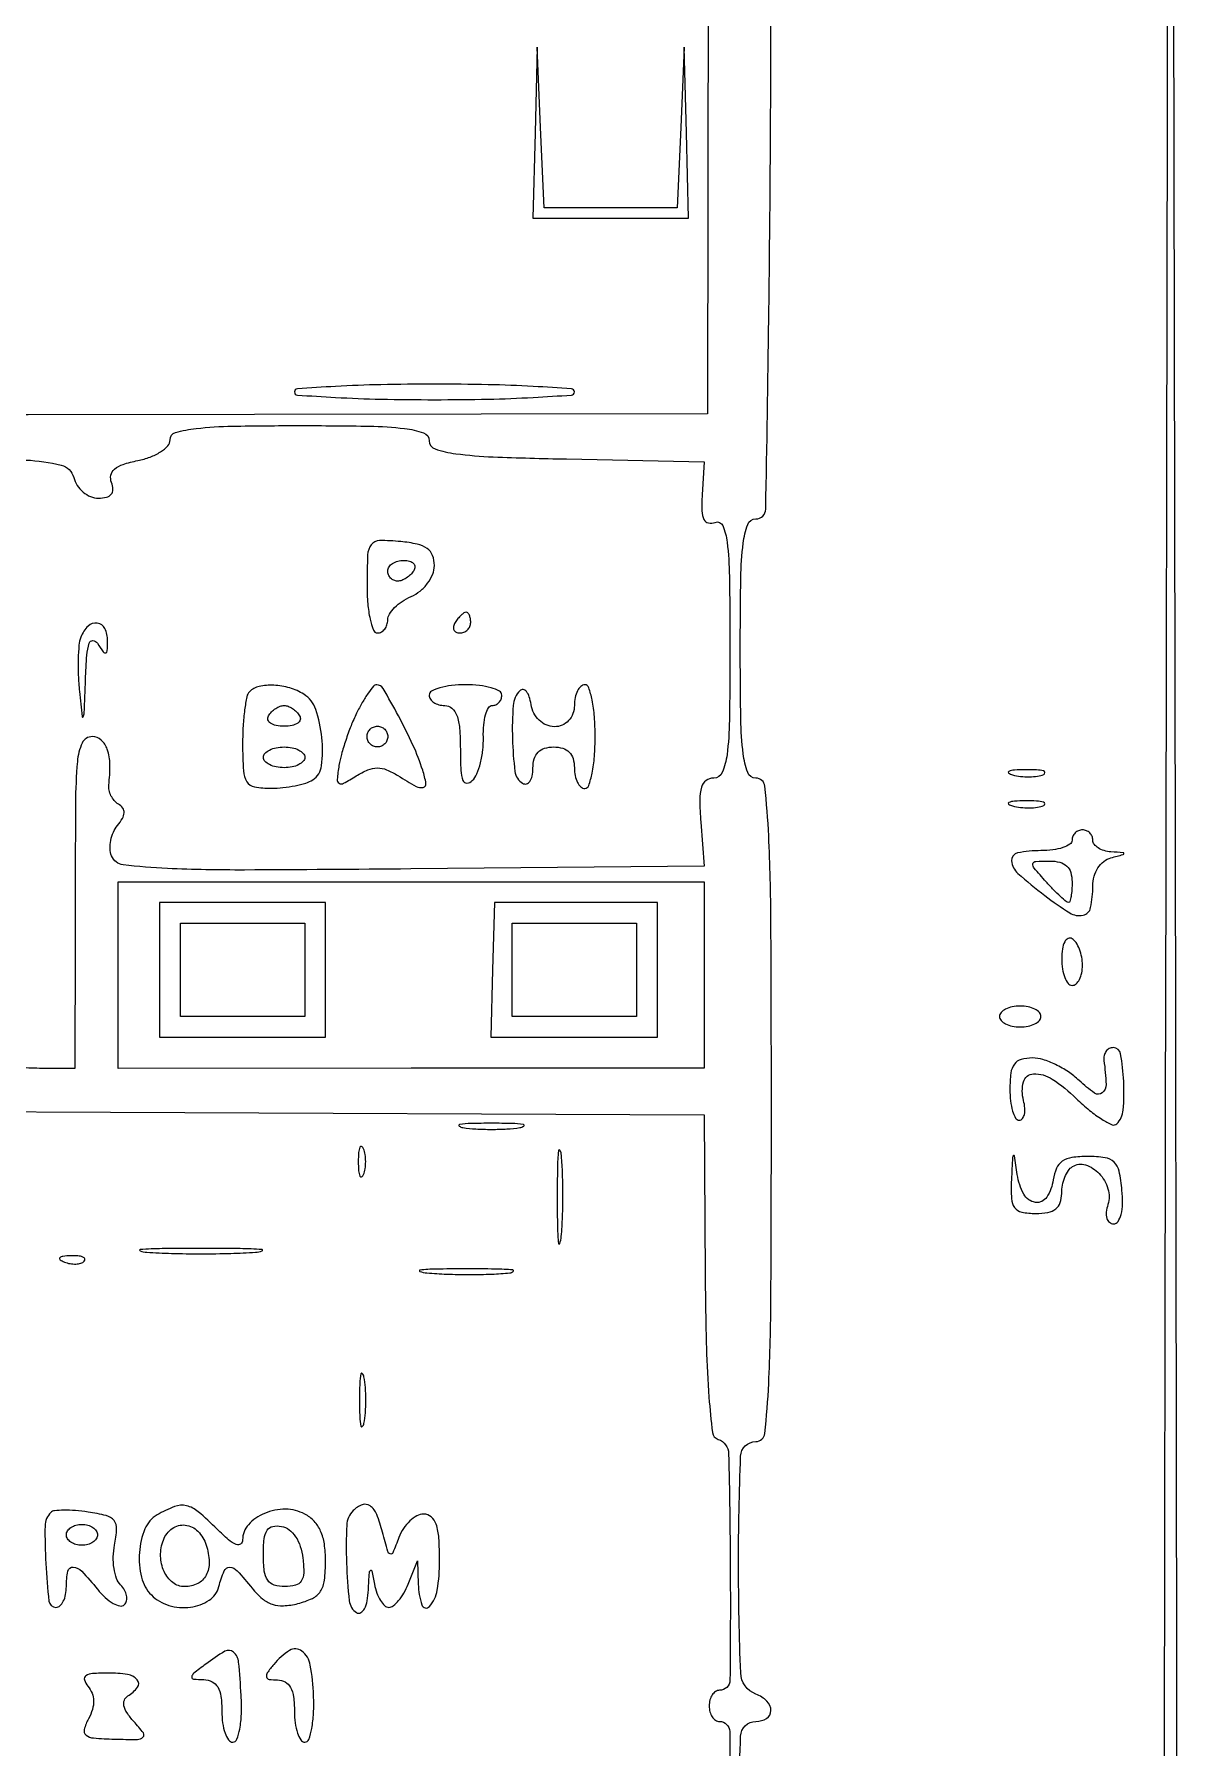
# Model space of a CAD drawing. Extents: x 29 to 450, y 25 to 639.
# Drawn here: x 335.9 to 446.2, y 267.5 to 432.8 of the extents above; entities that cross this region are included whole.
import ezdxf

# ---------------------------------------------------------------- set-up
doc = ezdxf.new("R2010")
doc.units = 0
doc.header["$MEASUREMENT"] = 0

msp = doc.modelspace()

# ---------------------------------------------------------------- linework, layer by layer
for points in [[(444.999065, 337, 0.000156), (444.839128, 235.023106, 0.000256), (444.77486, 148.75625, 0.000015), (444.759122, 71.050133, 0.043297), (444.936629, 69, 0.003348), (445.239117, 67.333945, 0.497988), (445.390743, 67.258742, 0.232536), (445.546056, 67.462963, 0.001904), (445.936629, 69.5, 0.046358), (446.165654, 71.956113, 0.000024), (446.18736, 149.4625, 0.00033), (446.150588, 235.680606, 0.000201), (445.999065, 337.5), (445.49813, 602.5)], [(361, 398.25, 0.394591), (361.283233, 397.946986, 0.00299), (364.965625, 397.720312, 0.008667), (369.323563, 397.553914, 0.005208), (374.5, 397.5, 0.005208), (379.676437, 397.553914, 0.008667), (384.034375, 397.720312, 0.00299), (387.716767, 397.946986, 0.394591), (388, 398.25, 0.394591), (387.716767, 398.553014, 0.00299), (384.034375, 398.779688, 0.008667), (379.676437, 398.946086, 0.005208), (374.5, 399, 0.005208), (369.323563, 398.946086, 0.008667), (364.965625, 398.779688, 0.00299), (361.283233, 398.553014, 0.394591)], [(368, 379.563358, 0.020651), (368.072271, 377.814297, 0.033296), (368.29375, 376.340487, 0.036202), (368.611318, 375.268867, 0.312166), (369, 375, 0.125474), (369.381374, 375.097236, 0.100779), (369.70625, 375.370969, 0.090165), (369.924602, 375.78043, 0.077671), (370, 376.262872, -0.141512), (370.160253, 376.817752, -0.055829), (370.660937, 377.444744, -0.04938), (371.389169, 378.041772, -0.043678), (372.25, 378.512872, 0.066878), (373.118061, 379.0415, 0.061247), (373.845359, 379.794697, 0.064596), (374.334276, 380.655474, 0.09719), (374.5, 381.5, 0.091927), (374.319158, 382.475302, 0.147433), (373.80458, 383.1391, 0.101271), (372.84704, 383.562984, 0.029703), (371.25, 383.813358, 0.026123), (369.198415, 383.903453, 0.231403), (368.410882, 383.510178, 0.154118), (368.061383, 382.54378, 0.010297)], [(372.5, 381, -0.06081), (372.193797, 380.617485, -0.051032), (371.7871, 380.29375, -0.053229), (371.346558, 380.073302, -0.089642), (370.940983, 380, -0.105429), (370.581949, 380.076556, -0.099231), (370.276414, 380.29375, -0.096318), (370.071618, 380.618268, -0.092995), (370, 381, -0.153634), (370.120018, 381.381379, -0.097988), (370.457961, 381.70625, -0.080552), (370.962904, 381.925455, -0.062283), (371.559017, 382, -0.066118), (372.110654, 381.926733, -0.138808), (372.478525, 381.70625, -0.191142), (372.607943, 381.379648, -0.139169)], [(376.5, 376, 0.082592), (376.343488, 375.6179, 0.161196), (376.3746, 375.29375, 0.182303), (376.586039, 375.078288, 0.108972), (376.940983, 375, 0.093332), (377.345238, 375.076123, 0.09642), (377.688914, 375.29375, 0.099167), (377.918938, 375.618444, 0.105053), (378, 376, 0.042167), (377.967655, 376.382849, 0.061769), (377.870461, 376.70625, 0.081139), (377.727648, 376.92554, 0.210953), (377.559017, 377, 0.151918), (377.34829, 376.934461, 0.038439), (377.066025, 376.70625, 0.035638), (376.768994, 376.382774, 0.029505)], [(340.401981, 374.605161, 0.068792), (340.21974, 373.823452, 0.016411), (340.141029, 372.487603, 0.016564), (340.152048, 370.933389, 0.0157), (340.265262, 369.355161, 0.001651), (340.5235, 366.935265, 0.745203), (340.629396, 366.915959, 0.10807), (340.724232, 367.279798, 0.000752), (340.84721, 370.5, -0.009353), (340.978081, 372.861027, -0.061101), (341.209116, 374.02386, -0.345258), (341.563471, 374.259957, -0.234118), (342, 374, 0.011213), (342.563444, 373.169589, 0.309569), (342.798096, 373.083458, 0.327416), (342.952739, 373.271084, 0.011938), (342.984687, 374.25, 0.116724), (342.7176, 375.424257, 0.249516), (341.985546, 375.953208, 0.232441), (341.091159, 375.656705, 0.107285)], [(356.666667, 369.333333, 0.147809), (356.405725, 368.846353, 0.016466), (356.195833, 367.589583, 0.018893), (356.048689, 366.041585, 0.014248), (356, 364.333333, 0.01329), (356.070041, 361.698701, 0.129194), (356.40777, 360.644818, 0.211027), (357.152828, 360.148376, 0.044373), (358.75, 360.015313, 0.02547), (359.89541, 360.080095, 0.023329), (361.062811, 360.261402, 0.024026), (362.089142, 360.522121, 0.067304), (362.761698, 360.83156, 0.225259), (363.619138, 362.192977, 0.055731), (363.639687, 364.902847, 0.055438), (363.046598, 367.624935, 0.171937), (361.902571, 369.081376, 0.069801), (360.55174, 369.69281, 0.059466), (359.008114, 369.952822, 0.064334), (357.599111, 369.839283, 0.145131)], [(366.99185, 367.25, 0.018064), (366.455764, 366.030294, 0.013095), (365.944456, 364.63731, 0.013259), (365.528219, 363.287359, 0.027985), (365.292763, 362.217438, 0.016374), (365.120486, 360.87798, 0.288073), (365.308428, 360.5041, 0.267076), (365.741176, 360.494544, 0.01459), (366.961429, 361.207985, -0.03989), (368.083618, 361.790085, -0.097983), (368.989543, 361.976964, -0.099693), (369.888646, 361.803453, -0.042245), (370.986431, 361.240547, 0.011702), (372.744181, 360.199179, 0.182445), (373.424186, 360.096043, 0.403179), (373.685406, 360.482904, 0.034978), (373.37196, 361.75, 0.028826), (372.429928, 364.178276, 0.016479), (371.031466, 366.996211, 0.008252), (369.54909, 369.645605, 0.267139), (368.933111, 370, 0.22072), (368.624248, 369.856673, 0.021794), (368.110382, 369.192187, 0.024272), (367.545575, 368.303497, 0.016848)], [(374, 369, 0.148195), (374.115568, 368.618646, 0.098894), (374.440625, 368.29375, 0.082425), (374.926543, 368.074694, 0.064853), (375.5, 368, -0.181443), (376.19002, 367.741077, -0.128147), (376.660714, 367.05, -0.067181), (376.925176, 365.802278, -0.018678), (377, 363.8, 0.0114), (377.046905, 361.743098, 0.079253), (377.25, 360.760271, 0.328942), (377.627868, 360.516329, 0.182763), (378.153502, 360.753502, 0.098112), (378.591154, 361.407429, 0.036377), (378.942718, 362.463072, 0.034336), (379.168416, 363.702582, 0.034987), (379.220385, 364.953502, -0.029007), (379.254917, 366.120802, -0.045895), (379.433314, 367.105091, -0.058439), (379.713706, 367.791574, -0.27307), (380.066883, 368, 0.106339), (380.422905, 368.076584, 0.099381), (380.725897, 368.29375, 0.096069), (380.929012, 368.618254, 0.092188), (381, 369, 0.277684), (380.767902, 369.385692, 0.052312), (379.971875, 369.70625, 0.042582), (378.841111, 369.927458, 0.027026), (377.5, 370, 0.027026), (376.158889, 369.927458, 0.042582), (375.028125, 369.70625, 0.052312), (374.232098, 369.385692, 0.277684)], [(382.75, 369.428267, 0.176916), (382.102626, 368.007392, 0.026331), (382.023794, 364.810796, 0.024713), (382.270239, 361.633474, 0.22635), (383, 360.5, 0.202618), (383.378123, 360.441401, 0.181468), (383.70625, 360.66835, 0.104212), (383.928459, 361.195401, 0.047867), (384, 361.940983, -0.067914), (384.124056, 362.850102, -0.125559), (384.492834, 363.492623, -0.128278), (385.117884, 363.871364, -0.07253), (386, 364, -0.072254), (386.873159, 363.873159, -0.124864), (387.5, 363.5, -0.124864), (387.873159, 362.873159, -0.072254), (388, 362, 0.048028), (388.073693, 361.234582, 0.068025), (388.29375, 360.5875, 0.088204), (388.618118, 360.151477, 0.191087), (389, 360, 0.322437), (389.389817, 360.280551, 0.031449), (389.70625, 361.46875, 0.03053), (389.927795, 363.083446, 0.01883), (390, 365, 0.01883), (389.927795, 366.916554, 0.03053), (389.70625, 368.53125, 0.031449), (389.389817, 369.719449, 0.322437), (389, 370, 0.191087), (388.618118, 369.848523, 0.088204), (388.29375, 369.4125, 0.068025), (388.073693, 368.765418, 0.048028), (388, 368, -0.187186), (387.4328, 366.538013, -0.216627), (386.069617, 365.9553, -0.190893), (384.59436, 366.578947, -0.161951), (383.819551, 368.094934, 0.039115), (383.64406, 368.845933, 0.092339), (383.373556, 369.350761, 0.187696), (383.060812, 369.531351, 0.240921)], [(361.5, 367, -0.210115), (361.553029, 366.621971, -0.178861), (361.314314, 366.29375, -0.100989), (360.768372, 366.071437, -0.046386), (360, 366, -0.046386), (359.231628, 366.071437, -0.100989), (358.685686, 366.29375, -0.178861), (358.446971, 366.621971, -0.210115), (358.5, 367, -0.057296), (358.80183, 367.382513, -0.050113), (359.195564, 367.70625, -0.052849), (359.617099, 367.926995, -0.094481), (360, 368, -0.094481), (360.382901, 367.926995, -0.052849), (360.804436, 367.70625, -0.050113), (361.19817, 367.382513, -0.057296)], [(370, 365, -0.099038), (369.923658, 364.618362, -0.097945), (369.70625, 364.29375, -0.097945), (369.381638, 364.076342, -0.099038), (369, 364, -0.099038), (368.618362, 364.076342, -0.097945), (368.29375, 364.29375, -0.097945), (368.076342, 364.618362, -0.099038), (368, 365, -0.099038), (368.076342, 365.381638, -0.097945), (368.29375, 365.70625, -0.097945), (368.618362, 365.923658, -0.099038), (369, 366, -0.099038), (369.381638, 365.923658, -0.097945), (369.70625, 365.70625, -0.097945), (369.923658, 365.381638, -0.099038)], [(362, 363, -0.191087), (361.848523, 362.618118, -0.088204), (361.4125, 362.29375, -0.068025), (360.765418, 362.073693, -0.048028), (360, 362, -0.048028), (359.234582, 362.073693, -0.068025), (358.5875, 362.29375, -0.088204), (358.151477, 362.618118, -0.191087), (358, 363, -0.191087), (358.151477, 363.381882, -0.088204), (358.5875, 363.70625, -0.068025), (359.234582, 363.926307, -0.048028), (360, 364, -0.048028), (360.765418, 363.926307, -0.068025), (361.4125, 363.70625, -0.088204), (361.848523, 363.381882, -0.191087)], [(430.269032, 361.307009, 0.037336), (431.036634, 361.167106, 0.029507), (431.880008, 361.127736, 0.030339), (432.671085, 361.185595, 0.06278), (433.269032, 361.344063, 0.31318), (433.386009, 361.52287, 0.333666), (433.257153, 361.684921, 0.052471), (432.580113, 361.787295, 0.014395), (431.5, 361.805051, 0.012823), (430.431793, 361.764444, 0.080377), (429.900903, 361.643467, 0.597527), (429.883358, 361.48334, 0.087174)], [(430.269032, 358.307009, 0.037336), (431.036634, 358.167106, 0.029507), (431.880008, 358.127736, 0.030339), (432.671085, 358.185595, 0.06278), (433.269032, 358.344063, 0.31318), (433.386009, 358.52287, 0.333666), (433.257153, 358.684921, 0.052471), (432.580113, 358.787295, 0.014395), (431.5, 358.805051, 0.012823), (430.431793, 358.764444, 0.080377), (429.900903, 358.643467, 0.597527), (429.883358, 358.48334, 0.087174)], [(436, 355, -0.254951), (435.790443, 354.615738, -0.06271), (435.11875, 354.29375, -0.048861), (434.149251, 354.072766, -0.031626), (433, 354, 0.04752), (430.742598, 353.78497, 0.384258), (430.166626, 353.022792, 0.191691), (430.780164, 351.801003, 0.01876), (433.376579, 349.661935, 0.023005), (435.779571, 347.998123, 0.191903), (437.056246, 347.765275, 0.30183), (437.790429, 348.498966, 0.049907), (438, 350.593343, -0.067526), (438.125968, 351.521835, -0.07576), (438.494172, 352.344302, -0.082427), (439.057276, 352.965182, -0.103887), (439.75, 353.310674, 0.001923), (440.926177, 353.622879, 0.339035), (441, 353.719237, 0.392517), (440.923939, 353.801199, 0.002113), (439.75, 353.883999, -0.054605), (439.080606, 354.002555, -0.070943), (438.514063, 354.259675, -0.08736), (438.132621, 354.609345, -0.165114), (438, 355, 0.099038), (437.923658, 355.381638, 0.097945), (437.70625, 355.70625, 0.097945), (437.381638, 355.923658, 0.099038), (437, 356, 0.099038), (436.618362, 355.923658, 0.097945), (436.29375, 355.70625, 0.097945), (436.076342, 355.381638, 0.099038)], [(436, 351, -0.016222), (435.975118, 350.233308, -0.026491), (435.898653, 349.5875, -0.024733), (435.790133, 349.102851, -0.337243), (435.654988, 349, -0.180624), (435.448158, 349.077237, -0.008331), (434.879642, 349.5875, -0.012942), (434.218546, 350.23369, -0.008839), (433.5, 351, -0.007247), (432.342025, 352.317434, -0.222937), (432.229349, 352.727955, -0.349021), (432.491255, 352.96157, -0.014191), (433.845012, 353, -0.061622), (434.812972, 352.88025, -0.126147), (435.480627, 352.51798, -0.133516), (435.868413, 351.895615, -0.07307)], [(435, 343.559017, 0.037227), (435.073066, 342.579009, 0.055981), (435.29375, 341.751711, 0.073461), (435.616918, 341.186221, 0.230178), (436, 341, 0.186414), (436.381787, 341.147465, 0.089706), (436.70625, 341.570164, 0.069539), (436.926216, 342.198222, 0.049547), (437, 342.940983, 0.046881), (436.925923, 343.729296, 0.046318), (436.70625, 344.49335, 0.050262), (436.383556, 345.123976, 0.111412), (436, 345.5, 0.253782), (435.615199, 345.521766, 0.1651), (435.287316, 345.205217, 0.083483), (435.068671, 344.520664, 0.035659)], [(429, 338, 0.191087), (429.151477, 337.618118, 0.088204), (429.5875, 337.29375, 0.068025), (430.234582, 337.073693, 0.048028), (431, 337, 0.048028), (431.765418, 337.073693, 0.068025), (432.4125, 337.29375, 0.088204), (432.848523, 337.618118, 0.191087), (433, 338, 0.191087), (432.848523, 338.381882, 0.088204), (432.4125, 338.70625, 0.068025), (431.765418, 338.926307, 0.048028), (431, 339, 0.048028), (430.234582, 338.926307, 0.068025), (429.5875, 338.70625, 0.088204), (429.151477, 338.381882, 0.191087)], [(439.074646, 333.75, -0.020948), (439.276667, 331.440271, -0.238919), (438.911792, 330.631248, -0.336807), (438.164971, 330.610098, -0.033201), (436.685549, 331.825686, 0.041297), (435.638741, 332.657826, 0.034762), (434.408963, 333.361295, 0.036167), (433.188723, 333.845564, 0.076523), (432.185549, 334, 0.065865), (431.082936, 333.854119, 0.171169), (430.432129, 333.406837, 0.127811), (430.093894, 332.548479, 0.03029), (430, 331, 0.028607), (430.065818, 329.850567, 0.044782), (430.266249, 328.88125, 0.056032), (430.557294, 328.203013, 0.269637), (430.90638, 328, 0.231629), (431.212074, 328.149644, 0.111697), (431.401546, 328.554348, 0.074391), (431.442396, 329.164183, 0.043566), (431.319262, 329.887141, -0.127454), (431.31521, 331.698317, -0.331016), (432.271268, 332.471707, -0.158661), (434.091174, 331.960461, -0.045336), (436.402155, 330.094835, 0.020266), (437.689355, 328.944631, 0.032554), (438.883878, 328.085269, 0.034819), (439.861697, 327.565036, 0.310633), (440.315749, 327.649083, 0.177776), (440.932093, 328.980591, 0.032643), (440.977229, 331.735135, 0.030394), (440.685456, 334.385487, 0.365137), (439.956163, 335, 0.124261), (439.571023, 334.902783, 0.116034), (439.266635, 334.632812, 0.103799), (439.091687, 334.227367, 0.082595)], [(377.25, 327.283746, 0.023547), (378.502218, 327.153981, 0.014044), (380, 327.111902, 0.014044), (381.497782, 327.153981, 0.023547), (382.75, 327.283746, 0.124239), (383.112409, 327.435926, 0.664672), (383.076562, 327.577962, 0.03126), (381.97062, 327.675363, 0.006336), (380, 327.700336, 0.006336), (378.02938, 327.675363, 0.03126), (376.923438, 327.577962, 0.664672), (376.887591, 327.435926, 0.124239)], [(367.157895, 324, 0.017491), (367.189089, 323.10856, 0.078554), (367.306058, 322.601562, 0.447206), (367.474999, 322.540618, 0.174857), (367.662281, 322.75, 0.057986), (367.818615, 323.320008, 0.037979), (367.87034, 324, 0.037979), (367.818615, 324.679992, 0.057986), (367.662281, 325.25, 0.174857), (367.474999, 325.459382, 0.447206), (367.306058, 325.398438, 0.078554), (367.189089, 324.89144, 0.017491)], [(386.34281, 320.5, 0.003921), (386.36764, 317.635274, 0.022011), (386.460299, 316.106202, 0.807686), (386.59156, 316.092045, 0.057523), (386.733497, 316.776433, 0.013671), (386.852417, 318.684837, 0.00893), (386.889991, 320.890462, 0.008983), (386.849527, 323.043501, 0.016947), (386.726893, 324.776433, 0.153636), (386.586732, 325.099419, 0.661512), (386.45291, 325.056202, 0.018464), (386.364217, 323.373175, 0.004138)], [(430.149832, 322.25, 0.023469), (430.151396, 320.431302, 0.145589), (430.4566, 319.560017, 0.192104), (431.140223, 319.126516, 0.046421), (432.5, 319, 0.044995), (433.669782, 319.105482, 0.120661), (434.427998, 319.444098, 0.147833), (434.853613, 320.043973, 0.081061), (435, 320.940983, -0.048823), (435.077356, 321.731297, -0.047157), (435.306618, 322.501302, -0.050939), (435.64359, 323.140097, -0.10792), (436.043805, 323.527073, -0.219005), (437.30565, 323.682264, -0.128916), (438.613401, 322.85278, -0.113124), (439.461886, 321.383983, -0.15264), (439.45519, 319.858817, 0.050963), (439.30267, 319.127078, 0.096994), (439.356341, 318.530534, 0.144427), (439.602276, 318.146828, 0.180405), (439.995971, 318, 0.249754), (440.429376, 318.230891, 0.086569), (440.727135, 318.899271, 0.057083), (440.864654, 319.932248, 0.028615), (440.813358, 321.25, 0.028437), (440.532611, 323.070859, 0.147356), (440.047862, 323.953053, 0.160043), (439.179658, 324.381423, 0.035254), (437.5, 324.5, 0.034859), (435.983449, 324.394141, 0.114571), (435.052922, 324.035871, 0.142929), (434.492064, 323.357964, 0.066642), (434.180449, 322.25, -0.106944), (433.560703, 320.573867, -0.294851), (432.467392, 320.072308, -0.237858), (431.34807, 320.855258, -0.08597), (430.716254, 322.75, 0.001448), (430.436806, 324.55929, 0.591928), (430.339937, 324.594183, 0.202175), (430.253519, 324.414657, 0.000897)], [(338.8125, 314.316886, 0.051402), (339.359369, 314.160852, 0.05415), (339.916927, 314.123424, 0.060344), (340.402231, 314.202593, 0.126455), (340.729167, 314.395833, 0.296942), (340.77538, 314.614691, 0.208169), (340.592839, 314.799335, 0.077125), (340.112848, 314.910055, 0.028489), (339.416667, 314.921053, 0.018894), (338.670344, 314.862007, 0.168741), (338.37858, 314.720685, 0.470617), (338.395823, 314.538436, 0.054073)], [(346.75, 315.262758, 0.01099), (349.140095, 315.148271, 0.006471), (352, 315.111256, 0.006471), (354.859905, 315.148271, 0.01099), (357.25, 315.262758, 0.067956), (357.890618, 315.396322, 0.813012), (357.873437, 315.522148, 0.014551), (355.764623, 315.608117, 0.002911), (352, 315.630035, 0.002911), (348.235377, 315.608117, 0.014551), (346.126563, 315.522148, 0.813012), (346.109382, 315.396322, 0.067956)], [(373.776433, 313.266503, 0.013671), (375.684837, 313.147583, 0.00893), (377.890462, 313.110009, 0.008983), (380.043501, 313.150473, 0.016947), (381.776433, 313.273107, 0.153636), (382.099419, 313.413268, 0.661512), (382.056202, 313.54709, 0.018464), (380.373175, 313.635783, 0.004138), (377.5, 313.65719, 0.003921), (374.635274, 313.63236, 0.022011), (373.106202, 313.539701, 0.807686), (373.092045, 313.40844, 0.057523)], [(367.272364, 301, 0.008087), (367.298431, 299.38851, 0.039503), (367.399666, 298.482812, 0.611425), (367.546986, 298.439977, 0.142433), (367.705733, 298.75, 0.029693), (367.840649, 299.774707, 0.017887), (367.884498, 301, 0.017887), (367.840649, 302.225293, 0.029693), (367.705733, 303.25, 0.142433), (367.546986, 303.560023, 0.611425), (367.399666, 303.517188, 0.039503), (367.298431, 302.61149, 0.008087)], [(366.666667, 290.333333, 0.187005), (366.044806, 288.924418, 0.019954), (366.022877, 285.279749, 0.01857), (366.281917, 281.638544, 0.231261), (367, 280.5, 0.276828), (367.396646, 280.494667, 0.14238), (367.751652, 280.867245, 0.0743), (368.013815, 281.632461, 0.033337), (368.136182, 282.690983, -0.002297), (368.223418, 284.334244, -0.186389), (368.327392, 284.563258, -0.592371), (368.448274, 284.526721, -0.004355), (368.705733, 283.25, 0.038964), (368.942392, 282.388746, 0.052367), (369.294585, 281.660937, 0.06362), (369.701526, 281.160173, 0.192664), (370.101775, 281, 0.172052), (370.533972, 281.153257, 0.049192), (371.047328, 281.660937, 0.043284), (371.551859, 282.38878, 0.034373), (371.968838, 283.25), (372.873227, 285.5), (372.936614, 283.25, 0.071491), (373.283593, 281.239543, 0.574485), (374.014009, 281.080605, 0.147553), (374.778254, 282.666075, 0.039064), (375, 285.5, 0.016423), (374.92778, 287.698096, 0.065718), (374.664876, 289.015773, 0.131955), (374.185597, 289.7307, 0.181408), (373.467776, 290, 0.125156), (372.818063, 289.834781, 0.064269), (372.133002, 289.339063, 0.057694), (371.51836, 288.610483, 0.055158), (371.075498, 287.75, -0.007116), (370.485216, 286.269288, -0.389131), (370.23423, 286.152651, -0.253113), (369.999186, 286.396116, -0.004309), (369.499314, 288.25, 0.031413), (368.935596, 289.965082, 0.139977), (368.293652, 290.794764, 0.253202), (367.545695, 290.898763, 0.107303)], [(337.494309, 290.160976, 0.195314), (336.945449, 288.861447, 0.017252), (337.020494, 285.226916, 0.014558), (337.326736, 281.600956, 0.381384), (338, 281, 0.191087), (338.381882, 281.151477, 0.088204), (338.70625, 281.5875, 0.068025), (338.926307, 282.234582, 0.048028), (339, 283, -0.048465), (339.145664, 284.499253, -0.382159), (339.65799, 284.886324, -0.185839), (340.493462, 284.482202, -0.01788), (342.003628, 282.75, 0.035625), (342.758441, 281.943796, 0.056955), (343.517993, 281.386146, 0.078483), (344.168248, 281.139256, 0.252637), (344.597254, 281.266667, 0.145522), (344.80362, 281.646066, 0.099498), (344.808959, 282.139818, 0.083511), (344.611618, 282.673524, 0.066246), (344.2375, 283.1625, -0.112082), (343.842723, 283.789161, -0.047186), (343.600183, 284.76076, -0.043532), (343.52851, 285.891231, -0.043453), (343.65355, 287.017748, 0.034816), (343.853089, 288.570684, 0.186023), (343.597412, 289.369808, 0.163004), (342.847303, 289.850745, 0.025315), (341.093692, 290.199557, 0.016602), (339.868385, 290.338022, 0.022515), (338.75553, 290.376211, 0.020387), (337.853898, 290.329748, 0.175041)], [(347.75, 289.919901, 0.16573), (346.575647, 288.567121, 0.078992), (346.046656, 286.295383, 0.076996), (346.244468, 283.904961, 0.138156), (347.2, 282.2, 0.124289), (348.883457, 281.195256, 0.103631), (350.964812, 281.019478, 0.115764), (352.766656, 281.682869, 0.185004), (353.710251, 283, -0.03263), (354.216175, 284.521497, -0.317975), (354.756658, 284.867025, -0.198581), (355.476599, 284.528987, -0.014775), (356.920989, 282.849246, 0.046201), (357.905531, 281.839972, 0.095666), (358.860284, 281.299997, 0.096013), (359.945111, 281.155382, 0.046782), (361.331282, 281.368298, 0.049323), (362.732303, 281.870949, 0.139005), (363.507781, 282.550103, 0.115484), (363.892292, 283.618945, 0.028853), (364, 285.483868, 0.035158), (363.884934, 287.118253, 0.069191), (363.527236, 288.368132, 0.084552), (362.904999, 289.306364, 0.081454), (362, 290, 0.122467), (360.13807, 290.470822, 0.09965), (358.11366, 290.071636, 0.111102), (356.565222, 288.978701, 0.185813), (356, 287.510271, -0.235071), (355.802311, 287.113018, -0.267732), (355.385335, 287.06101, -0.079059), (354.641978, 287.52385, -0.01768), (353.545455, 288.545455, 0.020071), (351.725445, 290.224933, 0.118619), (350.577029, 290.806834, 0.151656), (349.431513, 290.728633, 0.039579)], [(342, 288, -0.148195), (341.884432, 287.618646, -0.098894), (341.559375, 287.29375, -0.082425), (341.073457, 287.074694, -0.064853), (340.5, 287, -0.064853), (339.926543, 287.074694, -0.082425), (339.440625, 287.29375, -0.098894), (339.115568, 287.618646, -0.148195), (339, 288, -0.148195), (339.115568, 288.381354, -0.098894), (339.440625, 288.70625, -0.082425), (339.926543, 288.925306, -0.064853), (340.5, 289, -0.064853), (341.073457, 288.925306, -0.082425), (341.559375, 288.70625, -0.098894), (341.884432, 288.381354, -0.148195)], [(352.49716, 287.008949, -0.067734), (352.779132, 285.38644, -0.129948), (352.490752, 284.106705, -0.158264), (351.666037, 283.296081, -0.116234), (350.409598, 283, -0.167733), (349.267161, 283.394344, -0.120316), (348.425281, 284.464502, -0.103017), (348.088807, 285.956692, -0.096013), (348.361626, 287.5, -0.14548), (349.220409, 288.617238, -0.188359), (350.4608, 288.939475, -0.1694), (351.692022, 288.338946, -0.119071)], [(361.816422, 285.741449, -0.030761), (361.892153, 284.324906, -0.140934), (361.660539, 283.543385, -0.189068), (361.095002, 283.131968, -0.063889), (360.066422, 283, -0.076037), (359.041033, 283.156841, -0.170445), (358.418093, 283.621817, -0.119524), (358.091051, 284.506681, -0.029035), (358, 286.073324, -0.025155), (358.077166, 287.60619, -0.117421), (358.365358, 288.435725, -0.201779), (358.902618, 288.806801, -0.098731), (359.75, 288.814774, -0.117082), (360.483518, 288.486746, -0.081487), (361.107449, 287.823094, -0.069105), (361.566982, 286.88131, -0.050305)], [(352.44113, 275.531803, 0.007128), (351.279323, 274.626734, 0.194392), (351.09312, 274.294418, 0.423232), (351.257574, 274.088541, 0.019471), (352.25, 274.031803, -0.110677), (353.055793, 273.835784, -0.148123), (353.601516, 273.324127, -0.098935), (353.908447, 272.417017, -0.032271), (354, 271, 0.033118), (354.0762, 269.850842, 0.050815), (354.307285, 268.88125, 0.065787), (354.644492, 268.212274, 0.248036), (355.046077, 268, 0.309609), (355.452234, 268.278164, 0.047794), (355.73125, 269.269777, 0.037694), (355.880423, 270.707091, 0.019948), (355.859215, 272.5, 0.011763), (355.616215, 275.72346, 0.188809), (355.12861, 276.678661, 0.324061), (354.287487, 276.762048, 0.029912)], [(359, 275.5, 0.020633), (358.381629, 274.689039, 0.217533), (358.308142, 274.28931, 0.304492), (358.565314, 274.057736, 0.035496), (359.377555, 274, -0.129555), (360.1041, 273.808532, -0.140841), (360.614796, 273.287735, -0.091631), (360.910346, 272.374564, -0.032577), (361, 271, 0.031888), (361.073368, 269.850765, 0.049206), (361.296122, 268.88125, 0.06326), (361.620779, 268.210056, 0.253724), (362.008076, 268, 0.318421), (362.389228, 268.270122, 0.038427), (362.67003, 269.321875, 0.034391), (362.83838, 270.77513, 0.021098), (362.845942, 272.5, 0.034579), (362.530818, 275.435584, 0.185142), (361.714933, 276.789905, 0.316447), (360.534985, 276.84836, 0.078817)], [(341.08527, 273.397256, -0.079504), (341.485589, 272.720322, -0.089786), (341.632726, 271.98037, -0.0794), (341.516605, 271.163881, -0.047951), (341.139218, 270.260131, 0.053872), (340.722208, 269.227353, 0.303831), (340.896568, 268.690107, 0.147687), (341.629386, 268.402676, 0.01305), (343.636961, 268.293283, 0.006981), (345.850744, 268.261454, 0.187366), (346.38948, 268.470424, 0.38869), (346.426587, 268.886732, 0.020759), (345.501994, 269.997797, -0.034738), (344.850846, 270.826279, -0.09283), (344.551592, 271.511913, -0.152587), (344.592981, 272.052399, -0.160855), (344.934857, 272.45974, 0.091185), (345.862574, 273.299105, 0.356329), (345.840215, 274.017424, 0.178796), (344.910493, 274.52681, 0.036859), (343.015876, 274.666667, 0.016696), (341.534991, 274.617203, 0.129432), (340.884462, 274.39858, 0.339197), (340.74788, 274.006388, 0.093724)]]:
    msp.add_lwpolyline(points, format="xyb", close=True)
for points in [[(403.830492, 258.139512, -0.009535), (404.029707, 268.584741, -0.403086), (405.5, 270, 0.139111), (406.542846, 270.295869, 0.260114), (406.95777, 271.039487, 0.2024), (406.572558, 271.952113, 0.101743), (405.5, 272.638374, -0.299677), (404.038462, 274.676676, -0.009938), (403.830492, 285.139512, -0.009535), (404.029707, 295.584741, -0.403086), (405.5, 297, 0.384021), (406.375571, 297.788801, 0.014334), (406.738281, 302.583333, 0.010431), (406.953608, 310.869884, 0.001279), (407, 329, 0.001279), (406.953608, 347.130116, 0.010431), (406.738281, 355.416667, 0.014334), (406.375571, 360.211199, 0.384021), (405.5, 361, -0.313079), (404.714283, 361.545446, -0.0595), (404.28, 363.333333, -0.025996), (404.052594, 366.699767, -0.003867), (404, 373.5, -0.003867), (404.052594, 380.300233, -0.025996), (404.28, 383.666667, -0.0595), (404.714283, 385.454554, -0.313079), (405.5, 386, 0.408819), (406.457286, 386.93978, 0.001324), (406.74671, 405.248882, 0.002958), (406.956341, 434.192966, 0.000332), (407, 499.993292)], [(400.932058, 460.063615), (400.828662, 396.127229), (335.325984, 396.048575, -0.000729), (301.195542, 396.057339, -0.004128)], [(335.109963, 391.679111, -0.04531), (338.50027, 391.179569, -0.276266), (339.712967, 389.989613, 0.081446), (340.050947, 389.229335, 0.073145), (340.624446, 388.584449, 0.075663), (341.338492, 388.149748, 0.099278), (342.085247, 388, 0.057738), (342.866062, 388.090467, 0.160525), (343.331262, 388.375063, 0.187173), (343.49454, 388.846565, 0.082615), (343.360343, 389.503345, -0.139869), (343.296397, 390.224239, -0.172426), (343.636071, 390.802699, -0.09767), (344.464324, 391.259079, -0.027884), (345.891727, 391.628345, 0.040169), (347.081418, 391.967474, 0.053302), (348.086945, 392.471295, 0.064618), (348.777626, 393.053105, 0.187578), (349, 393.625, -0.334632), (349.531808, 394.330637, -0.042416), (351.522727, 394.7225, -0.023124), (355.027727, 394.94473, -0.00427), (361.5, 395, -0.003954), (368.227512, 394.946804, -0.025337), (371.625559, 394.720581, -0.055331), (373.456508, 394.296337, -0.318277), (374, 393.529025, 0.321982), (374.560407, 392.749, 0.048408), (376.54933, 392.287384, 0.023723), (380.176429, 391.982434, 0.003846), (387.25, 391.779025), (400.5, 391.5), (400.323639, 388.309643, 0.02018), (400.300644, 386.763163, 0.104448), (400.497486, 385.936006, 0.239407), (400.920232, 385.608549, 0.139774), (401.573639, 385.666632, -0.4047), (402.30812, 385.353762, -0.070434), (402.732569, 383.747647, -0.025836), (402.9507, 380.450819, -0.003602), (403, 373.606989, -0.00364), (402.948847, 366.581448, -0.027291), (402.718916, 363.260709, -0.068899), (402.261555, 361.550258, -0.301666), (401.432519, 361, 0.161072), (400.696033, 360.756426, 0.162905), (400.254097, 360.122796, 0.074915), (400.087759, 358.911796, 0.01538), (400.182519, 356.75), (400.5, 352.5), (372.224608, 352.234384, -0.001481), (356.168833, 352.131101, -0.011799), (348.757307, 352.280284, -0.018299), (344.486128, 352.624074, -0.278772), (343.362732, 353.497118, -0.084004), (343.224107, 354.185247, -0.056268), (343.289406, 354.987249, -0.055052), (343.536375, 355.77543, -0.069884), (343.936683, 356.423707, 0.041886), (344.410339, 357.10285, 0.121574), (344.569256, 357.648676, 0.1668), (344.435004, 358.099879, 0.099694), (344.022038, 358.48638, -0.076587), (343.621758, 358.827969, -0.060884), (343.305358, 359.300674, -0.061859), (343.116485, 359.826784, -0.086197), (343.091962, 360.325407, 0.033875), (343.201536, 362.311911, 0.079068), (342.949664, 363.77544, 0.127086), (342.364782, 364.666111, 0.186345), (341.5, 365, 0.293634), (340.530746, 364.377079, 0.086342), (340.061422, 362.584835, 0.019689), (339.882201, 358.558463, 0.000968), (339.839967, 345.25), (339.824815, 333), (336.412407, 333, -0.023276), (334.353237, 333.095911, -0.178093)], [(286, 261.069966), (286, 295.043173), (286, 329.016379), (343.25, 328.75819), (400.5, 328.5), (400.614804, 313.045065, 0.00448), (400.729425, 306.0512, 0.01336), (400.978619, 301.269327, 0.010683), (401.319293, 297.879079, 0.289593), (401.864804, 297.211732, -0.316488), (402.87466, 295.844056, -0.004352), (403.030713, 284.922644, -0.004165), (403.00068, 273.989655, -0.410973), (402, 273, 0.148195), (401.618646, 272.884432, 0.098894), (401.29375, 272.559375, 0.082425), (401.074694, 272.073457, 0.064853), (401, 271.5, 0.064853), (401.074694, 270.926543, 0.082425), (401.29375, 270.440625, 0.098894), (401.618646, 270.115568, 0.148195), (402, 270, -0.410662), (402.975747, 269.036026, -0.003932), (403.022593, 258.079971, -0.004108)]]:
    msp.add_lwpolyline(points, format="xyb")
for points in [[(384.201244, 423.25), (384, 415), (391.5, 415), (399, 415), (398.798756, 423.25), (398.597512, 431.5), (398.256692, 423.75), (397.915871, 416), (391.5, 416), (385.084129, 416), (384.743308, 423.75), (384.402488, 431.5)], [(400.503052, 342.001142), (400.5, 333.002284), (372.25, 333.001142), (344, 333), (344, 342), (344, 351), (372.253052, 351), (400.506103, 351)], [(348, 342.5), (348, 336), (356, 336), (364, 336), (364, 342.5), (364, 349), (356, 349), (348, 349)], [(380.111244, 342.5), (379.932422, 336), (387.966211, 336), (396, 336), (396, 342.5), (396, 349), (388.145033, 349), (380.290067, 349)], [(362, 342.5), (362, 338), (356, 338), (350, 338), (350, 342.5), (350, 347), (356, 347), (362, 347)], [(394, 342.5), (394, 338), (388, 338), (382, 338), (382, 342.5), (382, 347), (388, 347), (394, 347)]]:
    msp.add_lwpolyline(points, close=True)

doc.saveas('drawing.dxf')
